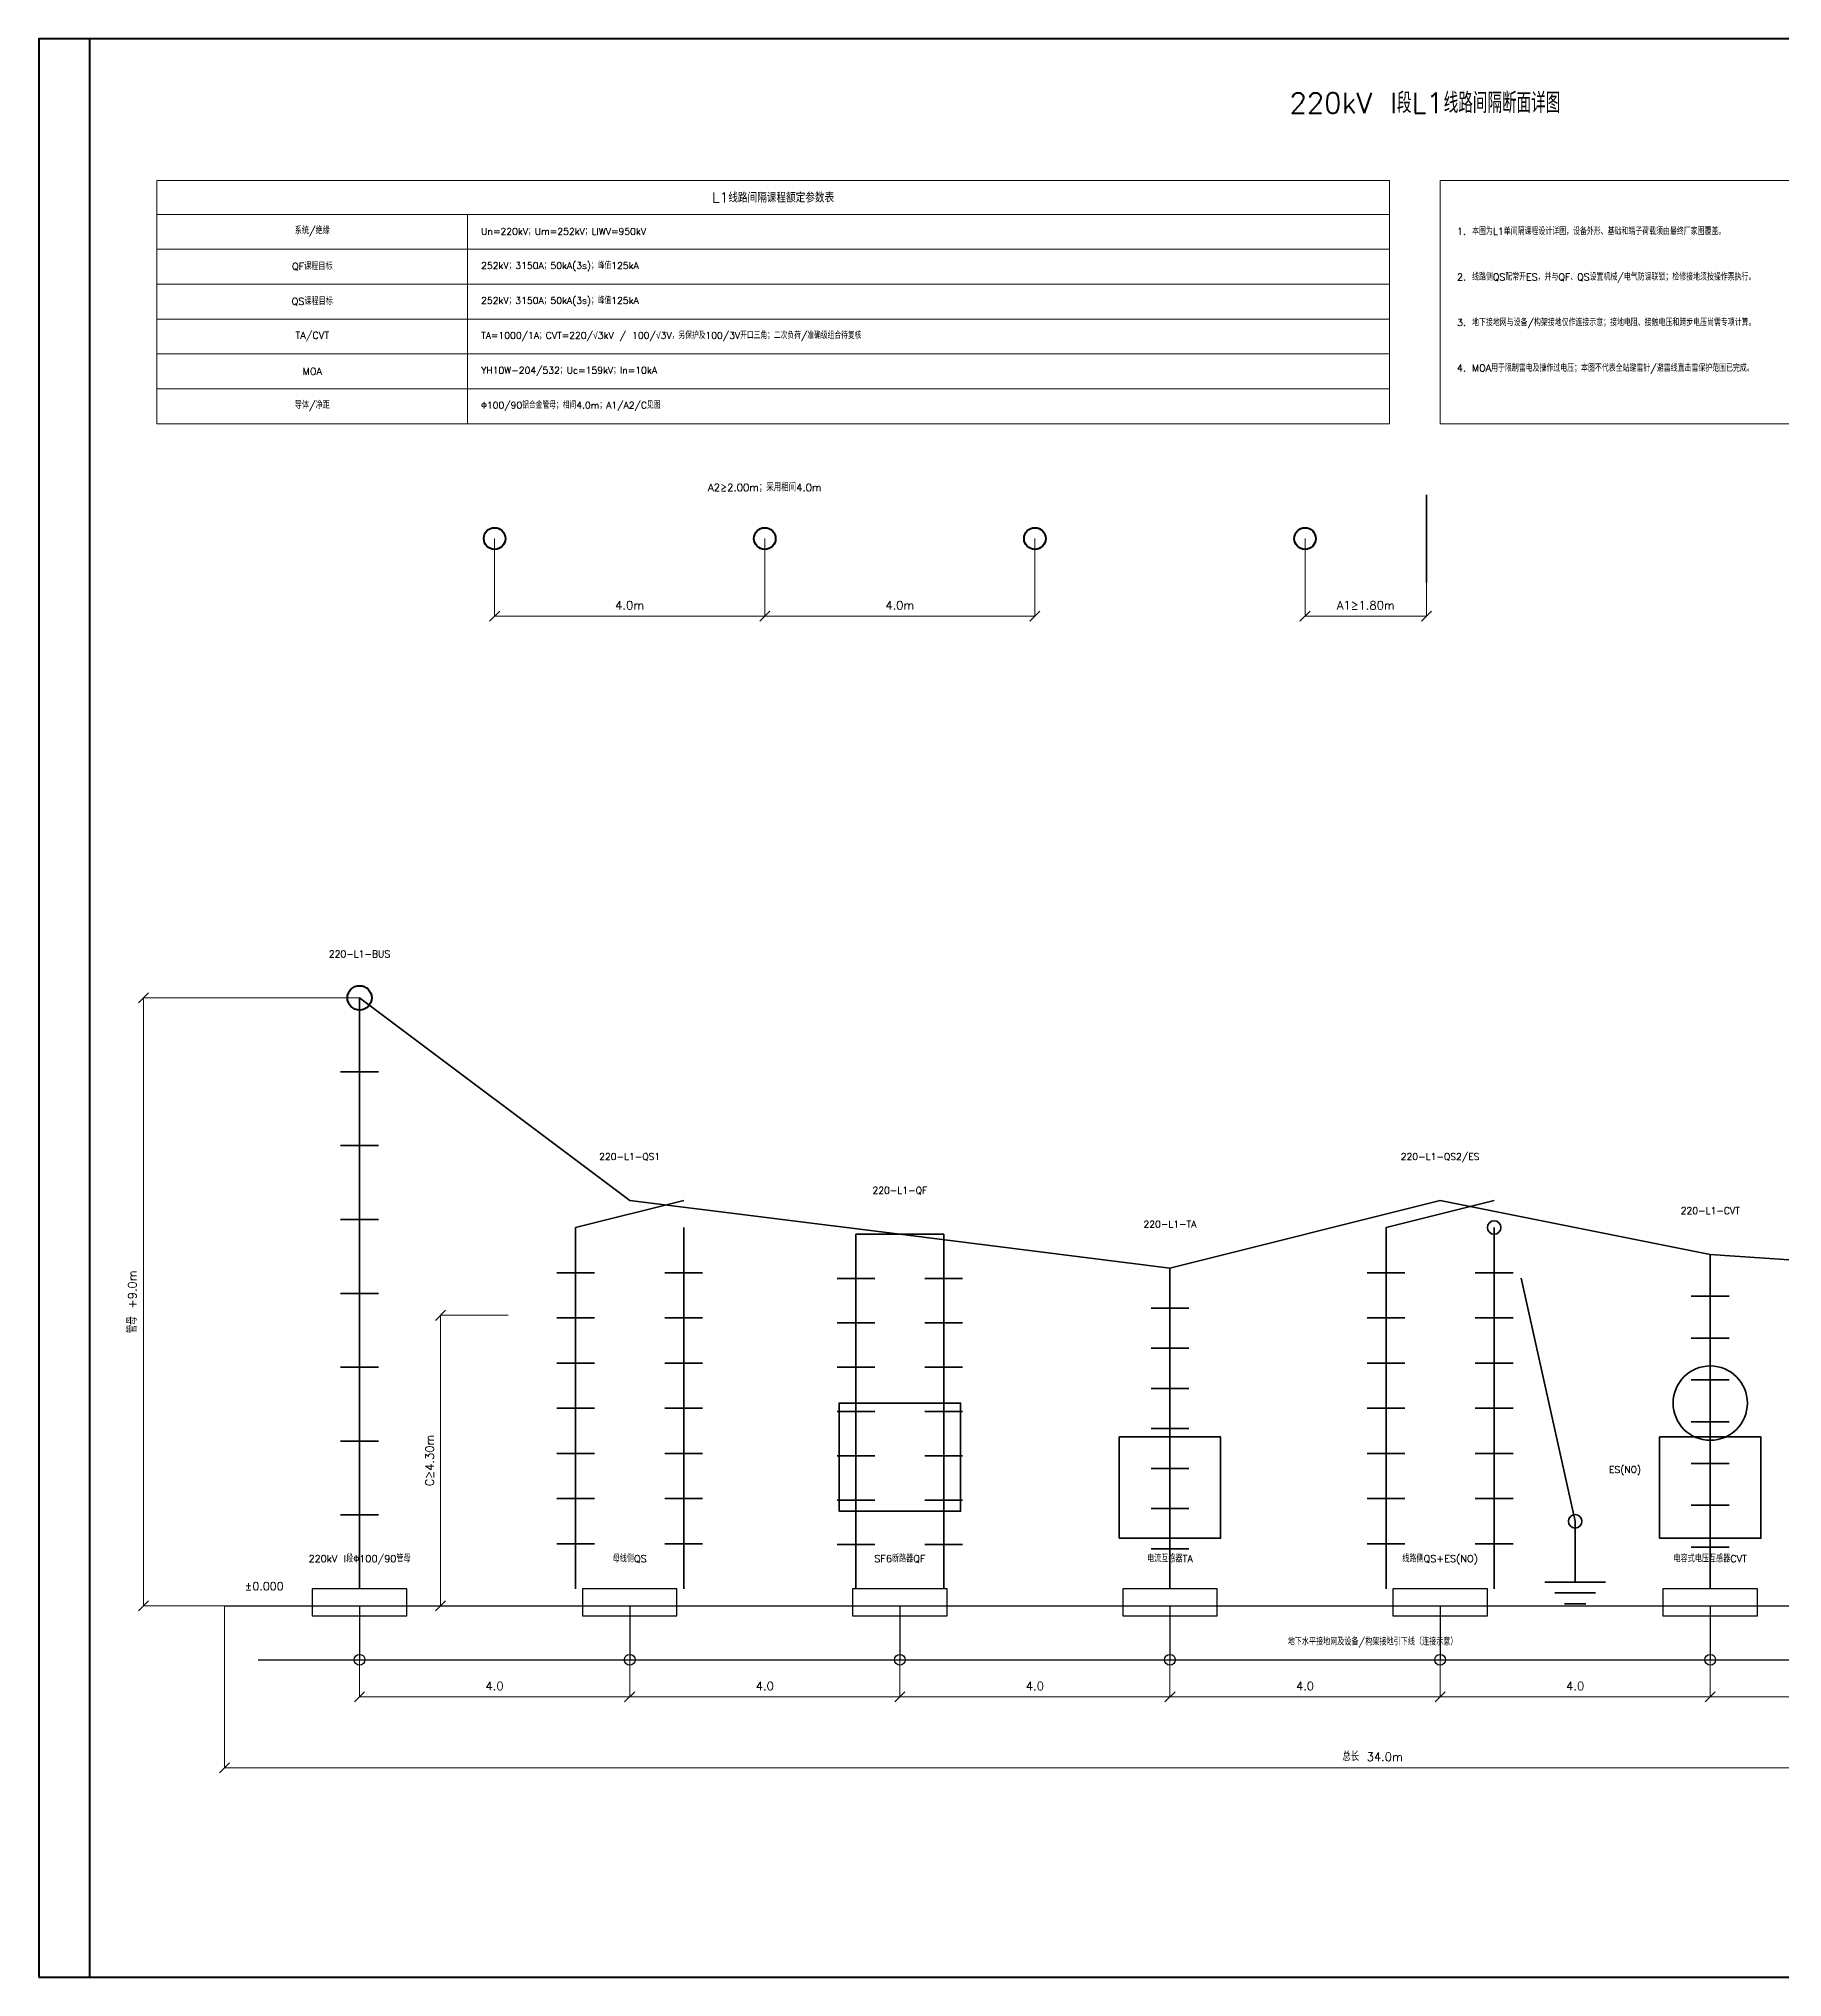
# Model space of a CAD drawing. Header units: millimetres. Extents: x 10 to 831, y 10 to 584.
# Drawn here: x 10 to 526, y 10 to 584 of the extents above; entities that cross this region are included whole.
import ezdxf

# ---------------------------------------------------------------- set-up
doc = ezdxf.new("R2010")
doc.units = ezdxf.units.MM
for name, color, linetype, lineweight in [('C-BUS', 1, 'CONTINUOUS', 70), ('C-CONDUCTOR', 7, 'CONTINUOUS', 35), ('C-DIM', 2, 'CONTINUOUS', 18), ('C-EQUIPMENT', 7, 'CONTINUOUS', 35), ('C-FOUNDATION', 8, 'CONTINUOUS', 25), ('C-FRAME', 7, 'CONTINUOUS', 50), ('C-NOTE', 7, 'CONTINUOUS', 18), ('C-STRUCTURE', 6, 'CONTINUOUS', 35), ('C-TEXT', 7, 'CONTINUOUS', 18), ('C-TITLE', 7, 'CONTINUOUS', 25)]:
    doc.layers.add(name, color=color, linetype=linetype, lineweight=lineweight)
doc.styles.add('HZTXT', font='txt.shx', dxfattribs={"bigfont": 'gbcbig.shx'})

msp = doc.modelspace()

# ---------------------------------------------------------------- linework, layer by layer
at = {"layer": 'C-BUS'}
for centre, radius in [((145, 436), 3.2), ((225, 436), 3.2), ((305, 436), 3.2), ((385, 436), 3.2), ((105, 300), 3.6)]:
    msp.add_circle(centre, radius, dxfattribs=at)
at = {"layer": 'C-CONDUCTOR'}
msp.add_lwpolyline([(105, 300), (185, 240), (265, 230), (345, 220), (425, 240), (505, 224), (565, 220), (685, 410)], dxfattribs=at)
at = {"layer": 'C-DIM'}
for p, q in [((145, 436), (145, 413)), ((225, 436), (225, 413)), ((225, 436), (225, 413)), ((305, 436), (305, 413)), ((385, 436), (385, 413)), ((421, 436), (421, 413)), ((143.5, 411.5), (146.5, 414.5)), ((223.5, 411.5), (226.5, 414.5)), ((223.5, 411.5), (226.5, 414.5)), ((303.5, 411.5), (306.5, 414.5)), ((383.5, 411.5), (386.5, 414.5)), ((419.5, 411.5), (422.5, 414.5)), ((145, 413), (225, 413)), ((225, 413), (305, 413)), ((385, 413), (421, 413)), ((39.5, 298.5), (42.5, 301.5)), ((105, 300), (41, 300)), ((41, 120), (41, 300)), ((127.5, 204.5), (130.5, 207.5)), ((149, 206), (129, 206)), ((129, 120), (129, 206)), ((39.5, 118.5), (42.5, 121.5)), ((127.5, 118.5), (130.5, 121.5)), ((105, 120), (41, 120)), ((65, 120), (65, 72)), ((105, 120), (105, 93)), ((149, 120), (129, 120)), ((185, 120), (185, 93)), ((185, 120), (185, 93)), ((265, 120), (265, 93)), ((265, 120), (265, 93)), ((345, 120), (345, 93)), ((345, 120), (345, 93)), ((425, 120), (425, 93)), ((425, 120), (425, 93)), ((505, 120), (505, 93)), ((505, 120), (505, 93)), ((103.5, 91.5), (106.5, 94.5)), ((105, 93), (185, 93)), ((183.5, 91.5), (186.5, 94.5)), ((183.5, 91.5), (186.5, 94.5)), ((185, 93), (265, 93)), ((263.5, 91.5), (266.5, 94.5)), ((263.5, 91.5), (266.5, 94.5)), ((265, 93), (345, 93)), ((343.5, 91.5), (346.5, 94.5)), ((343.5, 91.5), (346.5, 94.5)), ((345, 93), (425, 93)), ((423.5, 91.5), (426.5, 94.5)), ((423.5, 91.5), (426.5, 94.5)), ((425, 93), (505, 93)), ((503.5, 91.5), (506.5, 94.5)), ((503.5, 91.5), (506.5, 94.5)), ((505, 93), (565, 93)), ((63.5, 70.5), (66.5, 73.5)), ((65, 72), (745, 72))]:
    msp.add_line(p, q, dxfattribs=at)
at = {"layer": 'C-EQUIPMENT'}
for p, q in [((105, 125), (105, 300)), ((99.4, 278.125), (110.6, 278.125)), ((99.4, 256.25), (110.6, 256.25)), ((169, 232), (201, 240)), ((409, 232), (441, 240)), ((99.4, 234.375), (110.6, 234.375)), ((169, 125), (169, 232)), ((201, 125), (201, 232)), ((252, 125), (252, 230)), ((252, 230), (278, 230)), ((278, 125), (278, 230)), ((409, 125), (409, 232)), ((441, 125), (441, 232)), ((505, 125), (505, 224)), ((163.4, 218.625), (174.6, 218.625)), ((195.4, 218.625), (206.6, 218.625)), ((345, 125), (345, 220)), ((403.4, 218.625), (414.6, 218.625)), ((435.4, 218.625), (446.6, 218.625)), ((99.4, 212.5), (110.6, 212.5)), ((246.4, 216.875), (257.6, 216.875)), ((272.4, 216.875), (283.6, 216.875)), ((465, 145), (449, 217)), ((339.4, 208.125), (350.6, 208.125)), ((499.4, 211.625), (510.6, 211.625)), ((163.4, 205.25), (174.6, 205.25)), ((195.4, 205.25), (206.6, 205.25)), ((246.4, 203.75), (257.6, 203.75)), ((272.4, 203.75), (283.6, 203.75)), ((403.4, 205.25), (414.6, 205.25)), ((435.4, 205.25), (446.6, 205.25)), ((339.4, 196.25), (350.6, 196.25)), ((499.4, 199.25), (510.6, 199.25)), ((99.4, 190.625), (110.6, 190.625)), ((163.4, 191.875), (174.6, 191.875)), ((195.4, 191.875), (206.6, 191.875)), ((246.4, 190.625), (257.6, 190.625)), ((272.4, 190.625), (283.6, 190.625)), ((403.4, 191.875), (414.6, 191.875)), ((435.4, 191.875), (446.6, 191.875)), ((339.4, 184.375), (350.6, 184.375)), ((499.4, 186.875), (510.6, 186.875)), ((163.4, 178.5), (174.6, 178.5)), ((195.4, 178.5), (206.6, 178.5)), ((403.4, 178.5), (414.6, 178.5)), ((435.4, 178.5), (446.6, 178.5)), ((246.4, 177.5), (257.6, 177.5)), ((272.4, 177.5), (283.6, 177.5)), ((339.4, 172.5), (350.6, 172.5)), ((499.4, 174.5), (510.6, 174.5)), ((99.4, 168.75), (110.6, 168.75)), ((163.4, 165.125), (174.6, 165.125)), ((195.4, 165.125), (206.6, 165.125)), ((246.4, 164.375), (257.6, 164.375)), ((272.4, 164.375), (283.6, 164.375)), ((403.4, 165.125), (414.6, 165.125)), ((435.4, 165.125), (446.6, 165.125)), ((499.4, 162.125), (510.6, 162.125)), ((339.4, 160.625), (350.6, 160.625)), ((163.4, 151.75), (174.6, 151.75)), ((195.4, 151.75), (206.6, 151.75)), ((246.4, 151.25), (257.6, 151.25)), ((272.4, 151.25), (283.6, 151.25)), ((403.4, 151.75), (414.6, 151.75)), ((435.4, 151.75), (446.6, 151.75)), ((499.4, 149.75), (510.6, 149.75)), ((99.4, 146.875), (110.6, 146.875)), ((339.4, 148.75), (350.6, 148.75)), ((465, 145), (465, 136)), ((163.4, 138.375), (174.6, 138.375)), ((195.4, 138.375), (206.6, 138.375)), ((246.4, 138.125), (257.6, 138.125)), ((272.4, 138.125), (283.6, 138.125)), ((403.4, 138.375), (414.6, 138.375)), ((435.4, 138.375), (446.6, 138.375)), ((339.4, 136.875), (350.6, 136.875)), ((465, 136), (465, 127)), ((499.4, 137.375), (510.6, 137.375)), ((456, 127), (474, 127)), ((459, 123.8), (471, 123.8)), ((461.8, 120.6), (468.2, 120.6))]:
    msp.add_line(p, q, dxfattribs=at)
for points in [[(247, 148), (283, 148), (283, 180), (247, 180)], [(330, 140), (360, 140), (360, 170), (330, 170)], [(490, 140), (520, 140), (520, 170), (490, 170)]]:
    msp.add_lwpolyline(points, close=True, dxfattribs=at)
for centre, radius in [((441, 232), 2), ((505, 180), 11), ((465, 145), 2)]:
    msp.add_circle(centre, radius, dxfattribs=at)
at = {"layer": 'C-FOUNDATION'}
for p, q in [((65, 120), (745, 120)), ((105, 120), (105, 104)), ((185, 120), (185, 104)), ((265, 120), (265, 104)), ((345, 120), (345, 104)), ((425, 120), (425, 104)), ((505, 120), (505, 104)), ((75, 104), (735, 104))]:
    msp.add_line(p, q, dxfattribs=at)
for points in [[(91, 117), (119, 117), (119, 125), (91, 125)], [(171, 117), (199, 117), (199, 125), (171, 125)], [(251, 117), (279, 117), (279, 125), (251, 125)], [(331, 117), (359, 117), (359, 125), (331, 125)], [(411, 117), (439, 117), (439, 125), (411, 125)], [(491, 117), (519, 117), (519, 125), (491, 125)]]:
    msp.add_lwpolyline(points, close=True, dxfattribs=at)
for centre in [(105, 104), (185, 104), (265, 104), (345, 104), (425, 104), (505, 104)]:
    msp.add_circle(centre, 1.6, dxfattribs=at)
at = {"layer": 'C-FRAME'}
for points in [[(10, 10), (831, 10), (831, 584), (10, 584)], [(25, 10), (831, 10), (831, 584), (25, 584)]]:
    msp.add_lwpolyline(points, close=True, dxfattribs=at)
at = {"layer": 'C-NOTE'}
for p, q in [((45, 532), (410, 532)), ((137, 470), (137, 532)), ((45, 521.667), (410, 521.667)), ((45, 511.333), (410, 511.333)), ((45, 501), (410, 501)), ((45, 490.667), (410, 490.667)), ((45, 480.333), (410, 480.333))]:
    msp.add_line(p, q, dxfattribs=at)
for points in [[(45, 470), (410, 470), (410, 542), (45, 542)], [(425, 470), (815, 470), (815, 542), (425, 542)]]:
    msp.add_lwpolyline(points, close=True, dxfattribs=at)
at = {"layer": 'C-STRUCTURE'}
msp.add_line((421, 423), (421, 449), dxfattribs=at)

# ---------------------------------------------------------------- texts
at = {"layer": 'C-DIM', "style": 'HZTXT'}
for s, insert, char_height, width, attachment_point in [('4.0m', (185, 415), 2.5, 80, 8), ('4.0m', (265, 415), 2.5, 80, 8), ('A1≥1.80m', (403, 415), 2.5, 36, 8), ('±0.000', (71, 127), 2.4, 42, 1), ('4.0', (145, 95), 2.5, 80, 8), ('4.0', (225, 95), 2.5, 80, 8), ('4.0', (305, 95), 2.5, 80, 8), ('4.0', (385, 95), 2.5, 80, 8), ('4.0', (465, 95), 2.5, 80, 8), ('总长 34.0m', (405, 74), 2.5, 680, 8)]:
    msp.add_mtext(s, dxfattribs=dict(at, insert=insert, char_height=char_height, width=width, attachment_point=attachment_point))
at = {"layer": 'C-DIM', "char_height": 2.5, "attachment_point": 8, "rotation": 90, "style": 'HZTXT'}
for s, insert, width in [('管母 +9.0m', (39, 210), 180), ('C≥4.30m', (127, 163), 86)]:
    msp.add_mtext(s, dxfattribs=dict(at, insert=insert, width=width))
at = {"layer": 'C-NOTE', "style": 'HZTXT'}
for s, insert, char_height, width, attachment_point in [('L1线路间隔课程额定参数表', (227.5, 537), 3, 359, 5), ('系统/绝缘', (91, 526.833), 2.1, 88, 5), ('1. 本图为L1单间隔课程设计详图，设备外形、基础和端子荷载须由最终厂家图覆盖。', (430, 528), 2.05, 380, 1), ('Un=220kV；Um=252kV；LIWV=950kV', (141, 526.833), 2, 265, 4), ('QF课程目标', (91, 516.5), 2.1, 88, 5), ('252kV；3150A；50kA(3s)；峰值125kA', (141, 516.5), 2, 265, 4), ('2. 线路侧QS配常开ES，并与QF、QS设置机械/电气防误联锁；检修接地须按操作票执行。', (430, 514.5), 2.05, 380, 1), ('QS课程目标', (91, 506.167), 2.1, 88, 5), ('252kV；3150A；50kA(3s)；峰值125kA', (141, 506.167), 2, 265, 4), ('3. 地下接地网与设备/构架接地仅作连接示意；接地电阻、接触电压和跨步电压尚需专项计算。', (430, 501), 2.05, 380, 1), ('TA/CVT', (91, 495.833), 2.1, 88, 5), ('TA=1000/1A；CVT=220/√3kV / 100/√3V，另保护及100/3V开口三角；二次负荷/准确级组合待复核', (141, 495.833), 2, 265, 4), ('MOA', (91, 485.5), 2.1, 88, 5), ('YH10W-204/532；Uc=159kV；In=10kA', (141, 485.5), 2, 265, 4), ('4. MOA用于限制雷电及操作过电压；本图不代表全站避雷针/避雷线直击雷保护范围已完成。', (430, 487.5), 2.05, 380, 1), ('导体/净距', (91, 475.167), 2.1, 88, 5), ('Φ100/90铝合金管母；相间4.0m；A1/A2/C见图', (141, 475.167), 2, 265, 4), ('A2≥2.00m；采用相间4.0m', (225, 451), 2.2, 240, 5), ('地下水平接地网及设备/构架接地引下线（连接示意）', (405, 107.6), 2.1, 440, 8)]:
    msp.add_mtext(s, dxfattribs=dict(at, insert=insert, char_height=char_height, width=width, attachment_point=attachment_point))
at = {"layer": 'C-TEXT', "style": 'HZTXT'}
for s, insert, char_height, width, attachment_point in [('220-L1-BUS', (105, 314), 2, 100, 2), ('220-L1-QS1', (185, 254), 2, 100, 2), ('220-L1-QS2/ES', (425, 254), 2, 100, 2), ('220-L1-QF', (265, 244), 2, 100, 2), ('220-L1-CVT', (505, 238), 2, 100, 2), ('220-L1-TA', (345, 234), 2, 100, 2), ('ES(NO)', (475, 160), 2, 60, 4), ('220kV I段Φ100/90管母', (105, 135), 2.1, 76, 2), ('母线侧QS', (185, 135), 2.1, 76, 2), ('SF6断路器QF', (265, 135), 2.1, 76, 2), ('电流互感器TA', (345, 135), 2.1, 76, 2), ('线路侧QS+ES(NO)', (425, 135), 2.1, 76, 2), ('电容式电压互感器CVT', (505, 135), 2.1, 76, 2)]:
    msp.add_mtext(s, dxfattribs=dict(at, insert=insert, char_height=char_height, width=width, attachment_point=attachment_point))
at = {"layer": 'C-TITLE', "insert": (420.5, 565), "char_height": 6, "width": 600, "attachment_point": 5, "style": 'HZTXT'}
msp.add_mtext('220kV I段L1线路间隔断面详图', dxfattribs=at)

doc.saveas('drawing.dxf')
